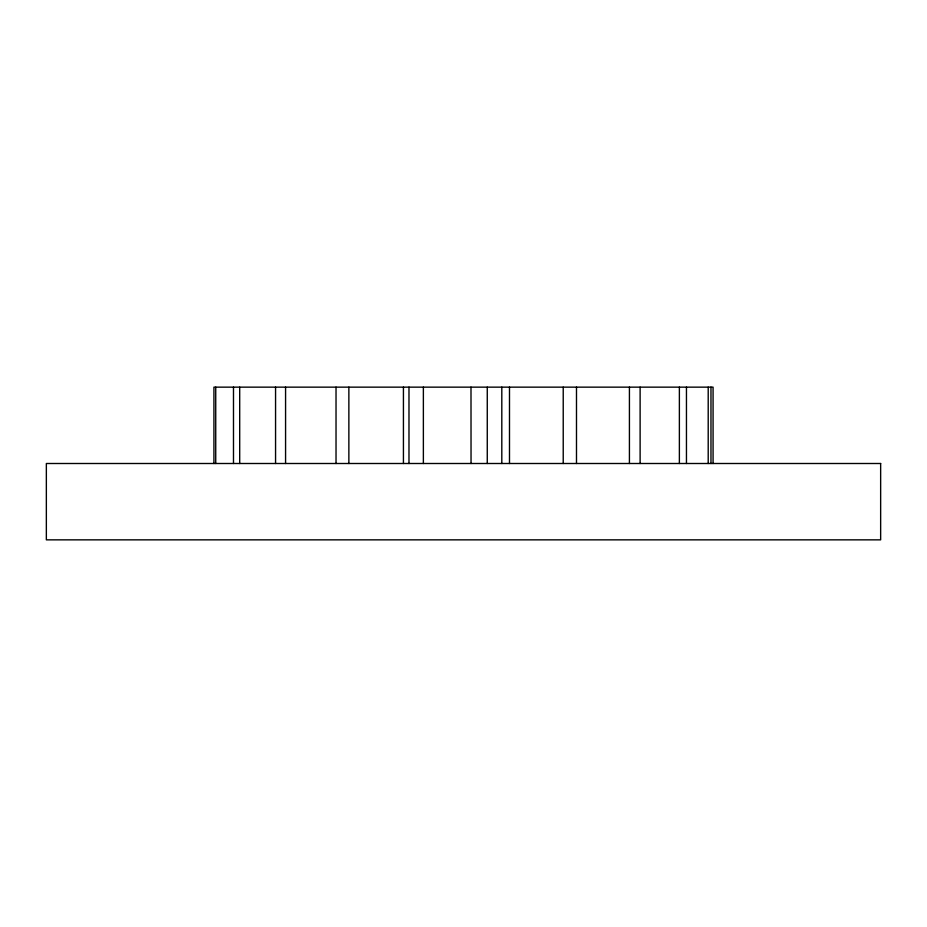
<?xml version="1.0" encoding="UTF-8"?>
<svg xmlns="http://www.w3.org/2000/svg" width="927" height="927" viewBox="0 0 927 927"><rect width="100%" height="100%" fill="white"/><g stroke="black" fill="none" stroke-linecap="round" stroke-linejoin="round"><path stroke-width="1.39" d="M713.072 463.5L713.072 387.15L213.928 387.15L213.928 463.5M710.974 387.15L710.974 463.5M708.205 387.15L708.205 463.5M686.455 387.15L686.455 463.5M679.375 387.15L679.375 463.5M640.117 387.15L640.117 463.5M629.421 387.15L629.421 463.5M576.49 387.15L576.49 463.5M563.222 387.15L563.222 463.5M509.491 387.15L509.491 463.5M501.808 387.15L501.808 463.5M487.266 387.15L487.266 463.5M470.997 387.15L471.043 463.5M423.372 387.15L423.372 463.5M408.981 387.15L408.981 463.5M403.43 387.15L403.43 463.5M348.865 387.15L348.865 463.5M336.026 387.15L336.026 463.5M285.574 387.15L285.574 463.5M275.562 387.15L275.562 463.5M239.699 387.15L239.699 463.5M233.488 387.15L233.488 463.5M215.736 387.15L215.736 463.5M880.65 463.5L46.35 463.5L46.35 539.85L880.65 539.85L880.65 463.5"/></g></svg>
